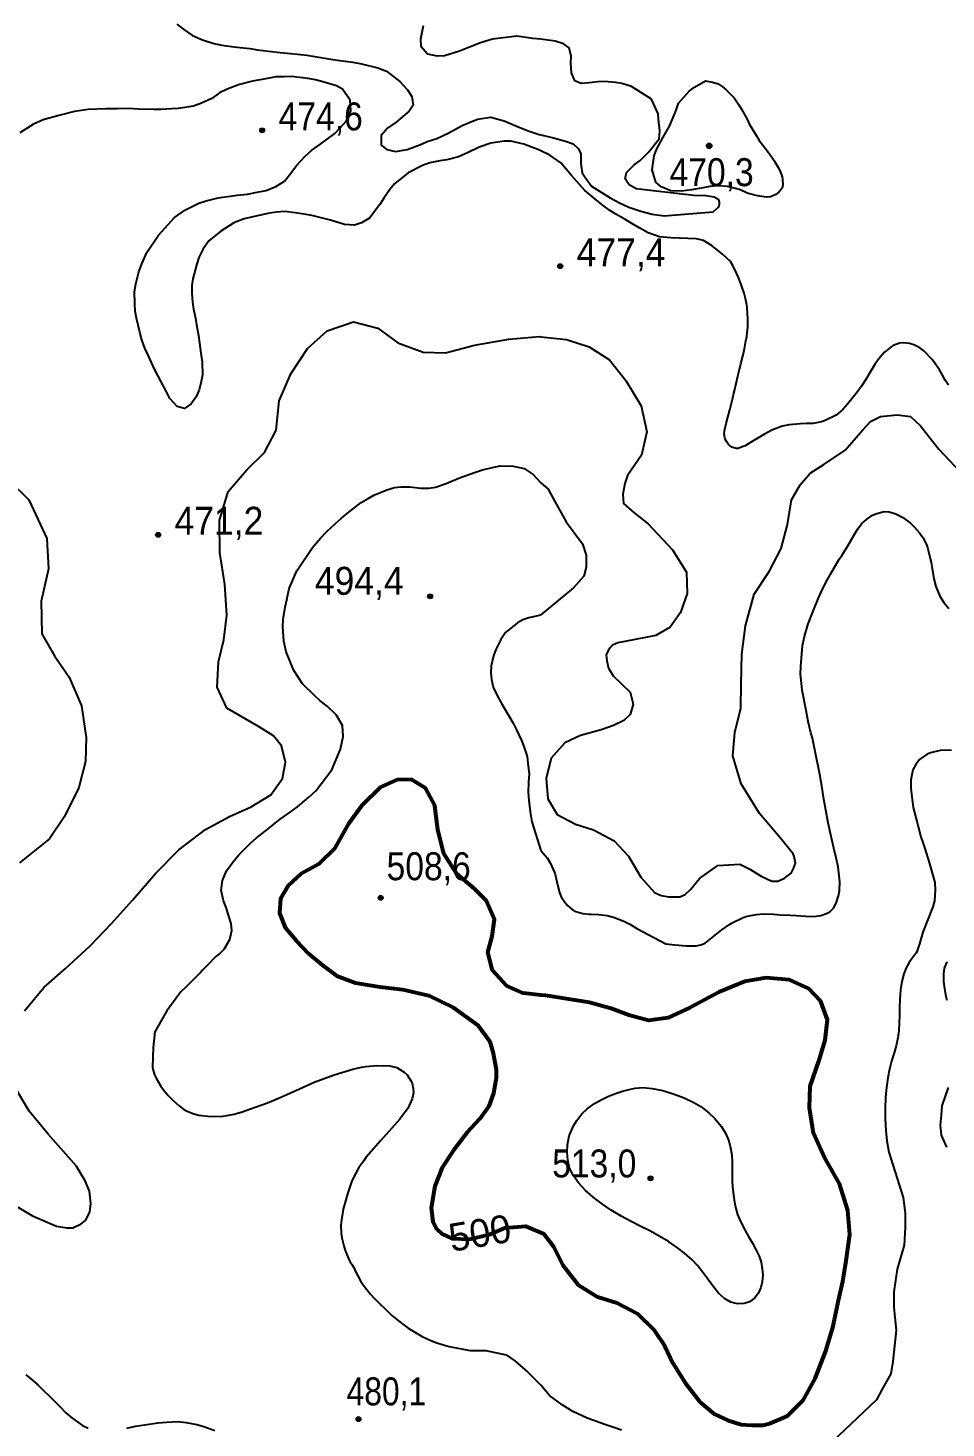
# Model space of a CAD drawing. Header units: metres. Extents: x 547833 to 556102, y 1844799 to 1850994.
# Drawn here: x 553688 to 554246, y 1847711 to 1848563 of the extents above; entities that cross this region are included whole.
import ezdxf
from ezdxf.enums import TextEntityAlignment as Align

# ---------------------------------------------------------------- set-up
doc = ezdxf.new("R2010")
doc.units = ezdxf.units.M
doc.header["$LTSCALE"] = 6.8
for name, color, linetype, lineweight in [('1', 7, 'Continuous', 25), ('2', 7, 'Continuous', 53), ('3', 7, 'Continuous', 25), ('5', 7, 'Continuous', 13)]:
    doc.layers.add(name, color=color, linetype=linetype, lineweight=lineweight)
doc.layers.add('4', color=7, linetype='Continuous')

msp = doc.modelspace()

# ---------------------------------------------------------------- hatches: boundary and pattern name
at = {"layer": '5'}
for points in [[(553831.93, 1848500.45, 1), (553828.93, 1848500.45, 1)], [(554103.88, 1848491.02, 1), (554100.88, 1848491.02, 1)], [(554013.27, 1848417.85, 1), (554010.27, 1848417.85, 1)], [(553768.6, 1848254.53, 1), (553765.6, 1848254.53, 1)], [(553934.11, 1848217.12, 1), (553931.11, 1848217.12, 1)], [(553904.04, 1848033.74, 1), (553901.04, 1848033.74, 1)], [(554068.19, 1847863.21, 1), (554065.19, 1847863.21, 1)], [(553890.52, 1847716.81, 1), (553887.52, 1847716.81, 1)]]:
    msp.add_hatch(color=256, dxfattribs=at).paths.add_polyline_path(points)

# ---------------------------------------------------------------- linework, layer by layer
at = {"layer": '1'}
for points in [[(553838.83, 1848533.02), (553833.74, 1848531.97), (553824.59, 1848530.46), (553816.63, 1848528.29), (553809.04, 1848525.54), (553804.41, 1848523.28), (553799.74, 1848519.9), (553793.44, 1848516.98), (553788.59, 1848515.17), (553779.27, 1848513.8), (553775.18, 1848513.65), (553768.77, 1848513.08), (553764.34, 1848513.21), (553755.15, 1848513.43), (553749.12, 1848513.69), (553742.5, 1848513.58), (553735.4, 1848513.56), (553724.56, 1848513.12), (553716.17, 1848511.85), (553706.65, 1848509.51), (553697.16, 1848506.86), (553691.31, 1848504.14), (553682.9, 1848498.92)], [(554000, 1848488.06), (553999.09, 1848488.5), (553989.52, 1848492.15), (553981.75, 1848493.8), (553977.63, 1848493.96), (553969.56, 1848492.73), (553962.42, 1848490.19), (553955.4, 1848486.7), (553949.82, 1848484.34), (553942.76, 1848482.59), (553938.57, 1848481.95), (553932.4, 1848480.62), (553928.01, 1848479.02), (553919.18, 1848474.7), (553910.95, 1848467.93), (553908.18, 1848464.46), (553904.52, 1848459.15), (553902.1, 1848455.4), (553895.78, 1848447.1), (553890.9, 1848444.18), (553886.64, 1848442.75), (553880.44, 1848443.15), (553872.08, 1848445.84), (553865.42, 1848447.45), (553860.71, 1848448.66), (553856.03, 1848449.55), (553850.41, 1848450.33), (553844.17, 1848451.04), (553839.15, 1848450.79), (553834.96, 1848450.16), (553828.34, 1848448.62), (553819.41, 1848446.66), (553813.21, 1848444.22), (553805.25, 1848439.21), (553798.02, 1848433.34), (553794.46, 1848428.51), (553791.91, 1848423.17), (553790.6, 1848419.39), (553788.34, 1848410.14), (553787.69, 1848406.11), (553787.73, 1848401.54), (553788.05, 1848395.89), (553788.69, 1848391.7), (553789.77, 1848386.3), (553790.41, 1848382.11), (553791.6, 1848375.77), (553793.15, 1848364.89), (553793.92, 1848359.45), (553794.15, 1848351.9), (553793.36, 1848347.7), (553792.19, 1848342.68), (553790.3, 1848338.51), (553787.32, 1848334.07), (553783.21, 1848331.39), (553778.8, 1848332.63), (553774.32, 1848337.33), (553771.92, 1848341.8), (553767.09, 1848351.04), (553764.82, 1848355.68), (553761.27, 1848363.33), (553759.01, 1848367.97), (553757.16, 1848373.13), (553756.01, 1848377.73), (553753.94, 1848386.18), (553753.14, 1848390.51), (553752.95, 1848394.91), (553752.73, 1848402.47), (553753.62, 1848407.15), (553755.48, 1848414.46), (553757.13, 1848419.39), (553760.3, 1848426.22), (553767.31, 1848436.81), (553776.99, 1848447.53), (553783.74, 1848452.09), (553791.8, 1848456.16), (553796.37, 1848457.63), (553803.75, 1848459.41), (553815.25, 1848461.03), (553821.49, 1848461.74), (553828.45, 1848463), (553832.92, 1848463.98), (553838.8, 1848466.38), (553843.96, 1848469.65), (553847.83, 1848474.51), (553851.25, 1848479.16), (553856.47, 1848484.65), (553860.62, 1848488.44), (553866.19, 1848492.23), (553874.63, 1848498.55), (553877.74, 1848501.75), (553881.65, 1848506.29), (553884.27, 1848512.43), (553884.01, 1848518.88), (553879.32, 1848525.45), (553875.61, 1848527.56), (553867.29, 1848529.93), (553862.88, 1848531.17), (553858.2, 1848532.06), (553848.29, 1848533.14), (553843.72, 1848533.1), (553838.83, 1848533.02)], [(554123.58, 1848401.41), (554122.33, 1848405.43), (554121.78, 1848406.76), (554120.12, 1848410.94), (554119.02, 1848413.59), (554116.81, 1848418.2), (554115.44, 1848420.72), (554110.5, 1848425.1), (554104.29, 1848430.28), (554098.85, 1848433.39), (554094.71, 1848434.43), (554079.05, 1848435.03), (554072.19, 1848435.68), (554065.28, 1848438.05), (554060.22, 1848440.95), (554056.33, 1848443.2), (554050.57, 1848446.65), (554045.51, 1848449.55), (554041.93, 1848451.83), (554037.11, 1848455.39), (554032.6, 1848458.98), (554026.66, 1848463.99), (554018.53, 1848473.02), (554015.4, 1848476.93), (554012.14, 1848480.66), (554005.44, 1848485.43), (554000, 1848488.06)], [(554248.06, 1848345.58), (554246.03, 1848348.62), (554244.3, 1848351.6), (554242.44, 1848354.86), (554239.01, 1848359.73), (554237.97, 1848361.1), (554232.9, 1848366.38), (554230.5, 1848368.29), (554226.93, 1848370.07), (554224.27, 1848370.76), (554220.55, 1848371.23), (554218.2, 1848370.96), (554214.39, 1848369.54), (554213.09, 1848368.8), (554208.98, 1848365.65), (554205.57, 1848361.59), (554203.44, 1848358.48), (554200.34, 1848353.46), (554197.59, 1848348.88), (554194.96, 1848344.92), (554192.49, 1848341.36), (554190.05, 1848338.31), (554186.58, 1848333.95), (554183.67, 1848330.74), (554180.87, 1848328.34), (554179.61, 1848327.2), (554172.45, 1848323.81), (554170.73, 1848323.22), (554165.68, 1848322.25), (554161.33, 1848322.16), (554157.87, 1848322.06), (554150.99, 1848321.48), (554146.83, 1848320.51), (554140.46, 1848318.1), (554135.96, 1848315.81), (554130.48, 1848312.51), (554127.61, 1848310.7), (554124.17, 1848308.62), (554122.37, 1848307.92), (554120.08, 1848307.06), (554118.71, 1848306.91), (554116.12, 1848307.9), (554114.16, 1848309.47), (554113.33, 1848310.66), (554112.34, 1848312.34), (554111.91, 1848313.58), (554111.55, 1848315.82), (554111.72, 1848317.82), (554112.71, 1848322.2), (554113.56, 1848325.27), (554114.94, 1848330.59), (554116.79, 1848337.84), (554117.27, 1848339.78), (554117.81, 1848342.02), (554119.86, 1848351.09), (554120.48, 1848353.44), (554121.6, 1848358.43), (554122.96, 1848363.94), (554123.85, 1848367.51), (554124.77, 1848372.48), (554125.27, 1848375.11), (554125.69, 1848379.23), (554125.84, 1848380.53), (554125.92, 1848386), (554125.78, 1848388.96), (554125.43, 1848392.99), (554125.16, 1848395.34), (554124.34, 1848399.01), (554123.58, 1848401.41)], [(553720.79, 1848000), (553725.87, 1848004.65), (553738.83, 1848018.11), (553751.57, 1848032.37), (553765.55, 1848048.65), (553779.8, 1848062.86), (553795.98, 1848075.23), (553810.5, 1848083.28), (553823.67, 1848089.16), (553835.67, 1848096.36), (553842.87, 1848106.38), (553844.67, 1848116.3), (553842.26, 1848126.17), (553837.35, 1848132.32), (553828.25, 1848137.86), (553809.01, 1848149.09), (553803.14, 1848161.8), (553803.92, 1848177.32), (553807.18, 1848190.63), (553808.89, 1848205.56), (553807.74, 1848224.39), (553804.74, 1848243.69), (553804.45, 1848263.3), (553809.72, 1848280.88), (553821.03, 1848294.11), (553831.87, 1848304.63), (553838.9, 1848318.11), (553840.82, 1848336.03), (553847.83, 1848352.39), (553857.95, 1848367.72), (553869.97, 1848378.46), (553885.92, 1848384.13), (553900.86, 1848380.19), (553912.97, 1848371.16), (553928.3, 1848365.59), (553941.97, 1848365.21), (553959.64, 1848369.75), (553980.53, 1848373.58), (553999.1, 1848375.08), (554000, 1848374.98)], [(554000, 1848374.98), (554015.56, 1848373.25), (554029.33, 1848368.92), (554041.79, 1848361.01), (554051.69, 1848348.42), (554061, 1848332.97), (554064.39, 1848317.14), (554061.23, 1848302.9), (554052.74, 1848290.49), (554051.13, 1848285.66), (554049.92, 1848279.21), (554050.32, 1848273.57), (554056.76, 1848267.93), (554065.35, 1848261.24), (554080, 1848245.41), (554088.51, 1848231.76), (554088.98, 1848218.87), (554084.84, 1848207.27), (554078.59, 1848198.26), (554069.92, 1848193.2), (554057.35, 1848190.78), (554046.9, 1848188.93), (554043.5, 1848187.38), (554041.03, 1848184.59), (554039.79, 1848181.5), (554040.1, 1848177.79), (554041.03, 1848173.45), (554043.9, 1848168.67), (554054.21, 1848158.92), (554056.16, 1848151.57), (554054.29, 1848145.26), (554050.46, 1848141.51), (554044.22, 1848138.61), (554036.74, 1848135.92), (554024.1, 1848132.55), (554014.56, 1848127.94), (554006.27, 1848118.79), (554003.22, 1848106.24), (554004.23, 1848093.93), (554009.91, 1848084.39), (554021.03, 1848078.47), (554032.1, 1848075.21), (554044.64, 1848068.47), (554053.22, 1848059.16), (554060.7, 1848046.26), (554069.1, 1848036.96), (554073.13, 1848035.13), (554077.9, 1848034.39), (554080.83, 1848034.39), (554084.5, 1848034.39), (554087.79, 1848035.86), (554091.09, 1848038.79), (554096.52, 1848045.46), (554107.7, 1848053.39), (554120.96, 1848054.33), (554127.01, 1848051.26), (554133.98, 1848046.86), (554140.57, 1848043.93), (554144.24, 1848043.93), (554148.27, 1848045.76), (554152.3, 1848048.7), (554153.77, 1848051.63), (554154.87, 1848054.93), (554154.13, 1848058.96), (554153.39, 1848060.55), (554145.58, 1848070.32), (554133.09, 1848084.98), (554121.83, 1848103.14), (554116.73, 1848120.1), (554118.01, 1848134.21), (554121.57, 1848149.06), (554121.76, 1848163.65), (554122.17, 1848182.01), (554124.44, 1848199.2), (554129.78, 1848218.42), (554138.87, 1848232.26), (554146.24, 1848246.17), (554150.05, 1848260.74), (554152.43, 1848275.75), (554157.73, 1848284.99), (554163.78, 1848292.06), (554172.13, 1848297.2), (554185.11, 1848305.94), (554195.77, 1848318.45), (554200.61, 1848323.35), (554206.66, 1848326.38), (554216.75, 1848327.39), (554224.83, 1848326.38), (554230.88, 1848320.83), (554242.08, 1848306.59), (554254.85, 1848292.95)], [(553804.68, 1848000), (553807.34, 1848002.6), (553810.79, 1848008.36), (553812.06, 1848013.88), (553811.57, 1848018.24), (553809.89, 1848023.26), (553808.43, 1848027.83), (553806.86, 1848031.92), (553805.49, 1848038.4), (553806.24, 1848044.32), (553808.72, 1848050.29), (553812.56, 1848055.46), (553816.15, 1848059.97), (553818.99, 1848062.82), (553823.41, 1848066.95), (553826.7, 1848070.01), (553834.1, 1848075.74), (553837.28, 1848078.32), (553841.33, 1848081.62), (553847.49, 1848085.79), (553851.85, 1848089.13), (553858.77, 1848094.96), (553863.05, 1848098.92), (553872.83, 1848111.56), (553878.04, 1848124.15), (553879.68, 1848131.91), (553879.25, 1848138.5), (553875.36, 1848145), (553870.01, 1848150.4), (553865.71, 1848153.54), (553862.34, 1848156.79), (553854.91, 1848163.84), (553849.72, 1848171.94), (553844.95, 1848183.4), (553843.59, 1848189.88), (553842.91, 1848198.64), (553843.21, 1848202.94), (553844.41, 1848210.5), (553845.47, 1848215.04), (553846.91, 1848221.83), (553851.53, 1848232.62), (553861.13, 1848246.81), (553866.01, 1848252.58), (553869.53, 1848256.29), (553874.96, 1848261.33), (553878.7, 1848264.59), (553882.29, 1848267.69), (553890.56, 1848274.15), (553894.85, 1848276.69), (553898.42, 1848278.67), (553906.28, 1848281.77), (553910.85, 1848283.24), (553914.9, 1848283.7), (553920.27, 1848283.68), (553927, 1848282.86), (553931.88, 1848282.94), (553935.94, 1848283.4), (553942.31, 1848285.7), (553950.44, 1848289.15), (553959.55, 1848292.39), (553965.02, 1848294.27), (553975.2, 1848296.38), (553983.1, 1848296.32), (553989.78, 1848294.82), (553995.26, 1848291.17), (554000, 1848286.22)], [(553676.34, 1848287.67), (553688.43, 1848275.8), (553699.47, 1848252.33), (553700.37, 1848233.78), (553696.05, 1848214.2), (553696.37, 1848194.34), (553703.99, 1848181.01), (553713.03, 1848167.94), (553720.59, 1848150.57), (553723.39, 1848131.2), (553723.02, 1848116.67), (553718.83, 1848100.85), (553710.12, 1848083.31), (553700.97, 1848069.6), (553682.8, 1848055.03)], [(554000, 1848286.22), (554004.46, 1848282.2), (554008.49, 1848274.85), (554015.45, 1848262.35), (554025.34, 1848249.13), (554027.54, 1848242.14), (554027.54, 1848234.79), (554026.07, 1848229.28), (554019.84, 1848222.3), (554000, 1848205.89)], [(554000, 1848062.59), (554000.23, 1848062.41), (554003.79, 1848058.16), (554005.86, 1848054.72), (554008.27, 1848049.24), (554008.8, 1848047.22), (554010.11, 1848041.71), (554011.34, 1848036.99), (554012.33, 1848034.42), (554014.49, 1848031.1), (554016.19, 1848029.21), (554018.96, 1848026.64), (554021.28, 1848025.52), (554025.59, 1848024.22), (554029.29, 1848023.94), (554030.68, 1848023.9), (554035.28, 1848023.63), (554040.31, 1848023.01), (554044.1, 1848021.95), (554050.42, 1848019.59), (554054.52, 1848017.58), (554058.37, 1848015.04), (554075.97, 1848005.76), (554081.42, 1848005.21), (554088.5, 1848004.67), (554094.48, 1848004.67), (554097.21, 1848005.21), (554099.93, 1848006.3), (554110.15, 1848014.26), (554114.73, 1848017.56), (554116.3, 1848018.63), (554123.09, 1848021.78), (554125.57, 1848022.65), (554131.2, 1848023.69), (554135.23, 1848024.05), (554141.41, 1848023.76), (554145.51, 1848023.53), (554151.69, 1848023.23), (554155.59, 1848022.98), (554160.99, 1848022.6), (554162.69, 1848022.5), (554167.43, 1848022.64), (554170.26, 1848023.06), (554173.81, 1848024.15), (554175.87, 1848025.18), (554178.09, 1848027.52), (554179.54, 1848030.46), (554181.01, 1848034.99), (554181.57, 1848037.93), (554181.93, 1848043.53), (554180.91, 1848052.54), (554179.68, 1848058.15), (554178.31, 1848064.05), (554176.23, 1848072.84), (554174.8, 1848079.32), (554172.17, 1848093.71), (554170.85, 1848101.89), (554169.77, 1848108.81), (554166.58, 1848123.83), (554165.19, 1848130.81), (554164.31, 1848134.19), (554162.64, 1848141.04), (554161.3, 1848147.63), (554159.01, 1848159.97), (554158.32, 1848166.05), (554158.01, 1848169.68), (554158.17, 1848174.36), (554159.19, 1848187.28), (554160.46, 1848192.68), (554162.66, 1848200.37), (554165.56, 1848208.04), (554168.68, 1848215.53), (554170.35, 1848219.2), (554173.3, 1848225.58), (554176.09, 1848230.66), (554181.52, 1848239.71), (554183.06, 1848241.87), (554186.75, 1848247.84), (554188.98, 1848251.76), (554192.65, 1848257.93), (554195.34, 1848261.31), (554198.12, 1848263.91), (554201.79, 1848266.51), (554204.36, 1848267.49), (554208.89, 1848268.7), (554211.78, 1848268.53), (554215.99, 1848267.32), (554220.21, 1848265.02), (554224.77, 1848261.57), (554227.22, 1848259.27), (554230.4, 1848255.66), (554232.3, 1848252.9), (554234.58, 1848248.6), (554235.17, 1848246.88), (554235.65, 1848245.25), (554237.41, 1848237.61), (554238.11, 1848234.02), (554239.02, 1848227.77), (554240.25, 1848223.05), (554242.79, 1848217.29), (554245.21, 1848213.4)], [(554245.21, 1848213.4), (554248.12, 1848209.66)], [(554000, 1848205.89), (553999.04, 1848205.4), (553992.57, 1848204.07), (553988.95, 1848202.88), (553985.81, 1848201.09), (553978.48, 1848195.06), (553975.64, 1848190.79), (553972.54, 1848184.75), (553971.23, 1848180.97), (553969.72, 1848174.8), (553969.56, 1848170.68), (553970.01, 1848166.63)], [(553970.01, 1848166.63), (553971.03, 1848161.85), (553973.54, 1848156.45), (553975.73, 1848152.43), (553979.83, 1848145.48), (553983.14, 1848140.01), (553984.98, 1848136.27), (553988.32, 1848129.07), (553989.72, 1848125.12), (553991.6, 1848119.65), (553992.06, 1848115.6), (553992.8, 1848109.05), (553992.4, 1848104.27), (553992.17, 1848097.92), (553992.56, 1848093.07), (553993.51, 1848086.08), (553994.57, 1848079.97), (554000, 1848062.59)], [(554249.83, 1848123.64), (554242.82, 1848123.34), (554237.12, 1848122), (554235.03, 1848121.17), (554230.25, 1848117.85), (554228.01, 1848114.82), (554226.3, 1848111.55), (554225.09, 1848105.56), (554224.98, 1848100.49), (554225.57, 1848095.2), (554226.5, 1848088.76), (554229.03, 1848078.73), (554231.2, 1848070.94), (554232.47, 1848066.72), (554233.5, 1848063.76), (554236.24, 1848055.34), (554239.71, 1848043.13), (554239.94, 1848038.5), (554239.39, 1848031.98), (554238.52, 1848028.22), (554232.33, 1848012.86), (554230.23, 1848005.74), (554228.73, 1848001.02), (554228.16, 1848000)], [(553685.92, 1847964.96), (553697.67, 1847979.31), (553710.76, 1847990.81), (553720.79, 1848000)], [(553804.68, 1848000), (553802.21, 1847998.04), (553801.18, 1847997.07), (553798.02, 1847993.73), (553794.1, 1847989.7), (553792.86, 1847988.36), (553789.92, 1847985.33), (553786.43, 1847981.85), (553784.1, 1847979.59), (553780.96, 1847976.54), (553772.4, 1847965.06), (553765.18, 1847952.35), (553764.11, 1847942.81), (553763.78, 1847930.84), (553764.09, 1847928.98), (553765.02, 1847926.1), (553765.94, 1847924.11), (553767.3, 1847921.78)], [(554228.16, 1848000), (554228.05, 1847999.87), (554225.79, 1847997.02), (554224.03, 1847994.35), (554222.28, 1847991.2), (554220.87, 1847987.49), (554219.67, 1847982.87), (554218.81, 1847977.74), (554218.37, 1847972.1), (554218.16, 1847967.05), (554218.13, 1847961.89), (554218.02, 1847957.7), (554217.68, 1847952.91), (554217.1, 1847948.73), (554216.06, 1847943.86), (554214.85, 1847939.46), (554213.39, 1847934.55), (554212.11, 1847929.61), (554210.98, 1847924.39), (554210.17, 1847918.4), (554209.62, 1847912.55), (554209.38, 1847905.68), (554209.39, 1847899.47), (554209.87, 1847892.34), (554210.55, 1847886.07), (554211.7, 1847879.03), (554220.45, 1847851.59), (554221.7, 1847842.12), (554221.7, 1847833.28), (554221.07, 1847822.55), (554216.67, 1847808.03), (554214.78, 1847794.15), (554214.78, 1847784.68), (554216.04, 1847770.79), (554214.15, 1847751.85), (554212.89, 1847744.28), (554207.86, 1847735.44), (554204.08, 1847728.5), (554176.91, 1847702.68)], [(554246.9, 1847994.8), (554245.43, 1847990.91), (554245, 1847987.63), (554244.92, 1847982.99), (554245.29, 1847979.81), (554246.17, 1847974.77), (554247.04, 1847971.55)], [(553767.3, 1847921.78), (553768.69, 1847919.24), (553770.34, 1847917.04), (553773.23, 1847913.49), (553776.13, 1847910.83), (553778.04, 1847908.96), (553779.92, 1847907.28), (553782.86, 1847905.13), (553784.87, 1847904.06), (553788.83, 1847902.52), (553791.83, 1847901.57), (553797.28, 1847901), (553801.98, 1847900.84), (553806.63, 1847901.07), (553813.47, 1847902.25), (553818.19, 1847903.69), (553823.28, 1847905.37), (553833.6, 1847909.14), (553838.93, 1847911.34), (553841.88, 1847912.58), (553850.87, 1847916.7), (553861.96, 1847921.65), (553874.19, 1847926.24), (553885.65, 1847929.64), (553890.9, 1847930.84), (553893.45, 1847931.13), (553900.25, 1847931.81), (553908.14, 1847931.62), (553909.67, 1847931.29), (553912.45, 1847930.52), (553916.74, 1847927.82), (553918.63, 1847926.14), (553920.59, 1847922.98), (553921.6, 1847921.1), (553922.37, 1847917.8), (553922.45, 1847915.42), (553921.59, 1847911.64), (553920.65, 1847909.34), (553918.98, 1847905.66), (553917, 1847902.94), (553914.15, 1847899.13), (553902.67, 1847886.26), (553893.79, 1847875.98), (553892.24, 1847873.81), (553889.33, 1847869.69), (553887.56, 1847866.8), (553885.37, 1847862.46), (553884.83, 1847861.11), (553882.51, 1847854.37), (553882.08, 1847852.92), (553880.98, 1847848.61), (553879.77, 1847844.39), (553879.53, 1847842.97), (553878.61, 1847837.98), (553878.38, 1847834.76), (553878.44, 1847829.89), (553878.97, 1847826.96), (553880.02, 1847822.2), (553880.94, 1847819.32), (553882.57, 1847815.52), (553883.65, 1847813.05), (553885.24, 1847810.54), (553886.36, 1847808.58), (553887.28, 1847806.59), (553888.58, 1847803.95)], [(553673.33, 1847850.76), (553690.8, 1847840.4), (553705.22, 1847834.17), (553711.62, 1847833.14), (553715.21, 1847833.14), (553720.23, 1847835.45), (553723.1, 1847837.76), (553725.62, 1847842.91), (553726.16, 1847847.89), (553725.44, 1847855.35), (553722.75, 1847861.75), (553717.18, 1847870.81), (553700.28, 1847890.14), (553688.59, 1847904.08), (553679.85, 1847918.99)], [(554247.87, 1847918.39), (554243.93, 1847907.28), (554243.47, 1847901.68), (554243, 1847895.61), (554243.47, 1847889.54), (554246.73, 1847882.07)], [(553888.58, 1847803.95), (553890.36, 1847800.57), (553892.38, 1847797.71), (553896.33, 1847792.79), (553898.29, 1847790.52), (553909.27, 1847779.82), (553913.44, 1847776.51), (553917.69, 1847773.31), (553919.33, 1847772.01), (553924.26, 1847768.98), (553927.77, 1847767.09), (553933.13, 1847764.62), (553936.68, 1847763.23), (553941.34, 1847761.67), (553944.12, 1847760.9), (553957.05, 1847758.44), (553966.53, 1847758.44), (553978.91, 1847755.8), (553984.22, 1847752.16), (553991.98, 1847745.29), (554000, 1847737.36)], [(553686.65, 1847743.78), (553689.5, 1847741.52), (553694.15, 1847737.47), (553697.29, 1847734.44), (553700.99, 1847730.78), (553707.29, 1847724.53), (553711.02, 1847720.67), (553714.66, 1847717.6), (553721.16, 1847712.96), (553724.65, 1847711.27)], [(554048.94, 1847710.03), (554043.74, 1847711.99), (554038.29, 1847713.73), (554027.82, 1847717.48), (554019.4, 1847721.48), (554013, 1847725.48), (554005.25, 1847731.15), (554000, 1847737.36)], [(553748.15, 1847711.37), (553753.3, 1847712.46), (553761.63, 1847713.71), (553767, 1847714.62), (553772.14, 1847715.01), (553779.18, 1847715.32), (553784.23, 1847714.7), (553790.75, 1847713.46), (553794.97, 1847712.25), (553801.62, 1847709.82)]]:
    msp.add_lwpolyline(points, dxfattribs=at)
for points in [[(554104.39, 1848529.77), (554107.79, 1848528.67), (554110.26, 1848527.06), (554112.76, 1848525.06), (554116.45, 1848521.41), (554117.59, 1848520.15), (554120.45, 1848515.91), (554122.13, 1848513.33), (554125.5, 1848507.26), (554126.96, 1848503.95), (554128.45, 1848501.35), (554131.11, 1848497.08), (554132.82, 1848494.3), (554135.74, 1848490.37), (554137.82, 1848487.82), (554140.42, 1848484.15), (554142.19, 1848481.67), (554144.39, 1848477.95), (554145.64, 1848475.71), (554146.82, 1848472.28), (554147.06, 1848471.02), (554147.1, 1848467.25), (554146.73, 1848465.22), (554144.82, 1848462.82), (554142.99, 1848461.43), (554139.77, 1848460.07), (554137.23, 1848459.78), (554132.98, 1848460.49), (554129.93, 1848461.14), (554127.16, 1848461.91), (554125.53, 1848462.32), (554123.78, 1848463.13), (554120.88, 1848464.41), (554113.56, 1848466.26), (554107.67, 1848466.7), (554102.82, 1848466.31), (554098.8, 1848465.54), (554091.53, 1848464.24), (554085.6, 1848463.57), (554078.95, 1848463.76), (554073.16, 1848466.1), (554070, 1848468.9), (554067.73, 1848476.38), (554068.82, 1848484.88), (554070.27, 1848488.83), (554074.48, 1848496.25), (554078.14, 1848502.99), (554080.38, 1848508.29), (554082.24, 1848512.77), (554083.65, 1848517.03), (554090.28, 1848524.33), (554093.39, 1848526.66), (554100.12, 1848530.55)], [(554019.82, 1847895.07), (554021.82, 1847898.46), (554024.95, 1847902.47), (554028.24, 1847905.56), (554032.54, 1847908.61), (554036.64, 1847910.97), (554041.18, 1847913.23), (554045.44, 1847914.88), (554049.58, 1847916.26), (554053.64, 1847917.31), (554057.38, 1847918.11), (554062.24, 1847918.35), (554067.63, 1847917.89), (554074.28, 1847916.52), (554081.17, 1847914.45), (554087.24, 1847912.19), (554093, 1847909.39), (554097.27, 1847906.81), (554102.13, 1847903.1), (554105.85, 1847899.51), (554109.69, 1847894.86), (554112.3, 1847890.68), (554114.34, 1847885.93), (554115.41, 1847881.67), (554116.07, 1847877.29), (554116.3, 1847873.22), (554116.38, 1847869.57), (554116.34, 1847865.92), (554116.4, 1847862.17), (554116.62, 1847857.81), (554117.09, 1847853.25), (554117.78, 1847848.69), (554118.6, 1847844.84), (554119.67, 1847841.22), (554120.78, 1847838.29), (554122.35, 1847834.84), (554124.17, 1847831.52), (554126.36, 1847827.8), (554128.73, 1847823.87), (554130.83, 1847820), (554132.7, 1847815.95), (554133.91, 1847812.27), (554134.68, 1847808.23), (554134.92, 1847804.48), (554134.56, 1847800.34), (554133.78, 1847796.74), (554132.16, 1847793.12), (554130.07, 1847790.44), (554126.98, 1847788.19), (554123.62, 1847787.07), (554119.55, 1847786.87), (554115.62, 1847788), (554111.69, 1847790.07), (554108.09, 1847793.42), (554104.92, 1847797.14), (554101.57, 1847801.79), (554098.8, 1847805.74), (554095.17, 1847810.19), (554091.94, 1847813.6), (554087.41, 1847817.65), (554083.12, 1847820.94), (554077.56, 1847824.78), (554072.41, 1847827.85), (554066.29, 1847831.18), (554060.77, 1847833.91), (554054.42, 1847837.14), (554048.91, 1847840.1), (554042.73, 1847843.85), (554037.5, 1847847.43), (554031.76, 1847851.81), (554027.19, 1847855.89), (554022.78, 1847860.39), (554019.74, 1847864.79), (554017.44, 1847869.33), (554016.33, 1847874.34), (554016.03, 1847879.13), (554016.26, 1847883.58), (554017.21, 1847889.13)]]:
    msp.add_lwpolyline(points, close=True, dxfattribs=at)
at = {"layer": '2'}
for points in [[(553967.97, 1848000), (553967.8, 1848000.66), (553970.27, 1848010.56), (553971.69, 1848020.68), (553966.68, 1848032.22), (553959.59, 1848039.31), (553948.89, 1848048.43), (553940.86, 1848060.74), (553937.27, 1848075.22), (553935.47, 1848089.83), (553929.74, 1848100.47), (553921.15, 1848105.75), (553912.45, 1848105.57), (553902.5, 1848101), (553891.14, 1848089.99), (553882.94, 1848078.7), (553874.64, 1848063.88), (553864.65, 1848054.32), (553853.99, 1848048.46), (553846.26, 1848041.35), (553841.51, 1848033.34), (553840.93, 1848024.47), (553844.46, 1848015.81), (553851.36, 1848007.71), (553858.64, 1848000)], [(553858.64, 1848000), (553866.83, 1847992.95), (553875.83, 1847986.34), (553887.18, 1847982.1), (553901.94, 1847979.63), (553916.07, 1847978.11), (553931.92, 1847974.3), (553946.45, 1847967.38), (553961.63, 1847956.38), (553968.92, 1847946.35), (553970.82, 1847940.08), (553972.72, 1847929.42), (553972.72, 1847924.41), (553971.13, 1847915), (553968.28, 1847907.17), (553962.56, 1847899.11), (553955.11, 1847891.08), (553946.99, 1847880.58), (553939.89, 1847869.89), (553935.44, 1847858.47), (553933.31, 1847845.22), (553934.27, 1847836.66), (553936.49, 1847832.43), (553939.74, 1847829.55), (553945.73, 1847826.67), (553956.57, 1847826.3), (553968.45, 1847829.02), (553978.02, 1847833.12), (553990.74, 1847834.19), (554000, 1847830.27)], [(554000, 1847974.6), (553989.2, 1847975.8), (553978.99, 1847980.21), (553970.61, 1847989.64), (553967.97, 1848000)], [(554000, 1847830.27), (554001.52, 1847829.63), (554007.57, 1847821.82), (554013.39, 1847810.42), (554022.7, 1847798.48), (554034.43, 1847791.23), (554046.24, 1847787.48), (554058.53, 1847781.03), (554068.66, 1847770.98), (554075.36, 1847761.18), (554080.33, 1847750.85), (554087.73, 1847738.84), (554096.65, 1847727.26), (554105.57, 1847719.89), (554113.45, 1847716.21), (554121.84, 1847713.58), (554128.14, 1847713.05), (554134.96, 1847713.05), (554139.16, 1847714.1), (554149.96, 1847718.72), (554159.61, 1847728.24), (554166.94, 1847741.45), (554173.07, 1847757.69), (554177.85, 1847773.31), (554181.03, 1847788.96), (554183.78, 1847800.57), (554185.66, 1847813.03), (554188.04, 1847829.01), (554186.74, 1847843.68), (554181.75, 1847859.9), (554172.53, 1847875.93), (554165.83, 1847890.58), (554163.32, 1847906.05), (554163.8, 1847919.16), (554169.09, 1847934.45), (554172.95, 1847947.26), (554174.42, 1847959.49), (554170.39, 1847970.71), (554162.82, 1847978.65), (554151.26, 1847983.98), (554137.01, 1847985.05), (554123.99, 1847982.91), (554108.24, 1847976.47), (554090.72, 1847967.12), (554077.23, 1847960.81), (554065.74, 1847959.15), (554053.5, 1847962.47), (554042.65, 1847966.47), (554029.57, 1847970.08), (554016.8, 1847972.13), (554002.73, 1847974.3), (554000, 1847974.6)]]:
    msp.add_lwpolyline(points, dxfattribs=at)
at = {"layer": '3'}
for points in [[(553778.51, 1848565), (553782.8, 1848561.86), (553788.1, 1848558.21), (553794.08, 1848555.43), (553801.1, 1848553.23), (553805.94, 1848552.2), (553813.13, 1848551.29), (553823.01, 1848550.2), (553827.51, 1848549.45), (553834.21, 1848548.64), (553841.4, 1848547.72)], [(554000, 1848555.9), (553995.05, 1848556.32), (553985.27, 1848557.71), (553970.48, 1848555.94), (553963.18, 1848553.77), (553956.48, 1848551), (553950.57, 1848548.64), (553941.44, 1848545.83), (553937.05, 1848545.65), (553930.93, 1848546.85), (553927.12, 1848551.3), (553927.04, 1848556.17), (553928.65, 1848564.22)], [(554000, 1848497.78), (554007.72, 1848495.88), (554014.88, 1848493.85), (554019.62, 1848492.34), (554022.62, 1848489.49), (554024.34, 1848486.39), (554024.34, 1848480.2), (554025.03, 1848474.7), (554026.75, 1848472.29), (554030.87, 1848466.44), (554042.08, 1848459.46), (554048.27, 1848456.23), (554053.43, 1848453.82), (554060.79, 1848451.35), (554067.61, 1848449.6), (554074.97, 1848448.55), (554104.78, 1848450.96), (554108.22, 1848454.06), (554108.57, 1848455.44), (554108.57, 1848456.81), (554108.22, 1848458.19), (554105.47, 1848459.91), (554100.32, 1848460.6), (554093.1, 1848460.94), (554064.82, 1848464.18), (554058, 1848464.89), (554053.78, 1848467.4), (554051.18, 1848470.89), (554052.14, 1848474.93), (554056.65, 1848479.54), (554060.45, 1848482.17), (554065.69, 1848487.33), (554071.9, 1848495.31), (554072.42, 1848500.24), (554071.64, 1848507.23), (554071.38, 1848510.6), (554067.24, 1848519.47), (554055.2, 1848527.08), (554049.32, 1848528.93), (554045.31, 1848529.58), (554038.64, 1848530.08), (554034.57, 1848529.94), (554029.28, 1848529.34), (554024.44, 1848528.95), (554020.64, 1848530.56), (554018.52, 1848535.36), (554018.3, 1848541.48), (554018.46, 1848545.59), (554017.11, 1848550.63), (554013.68, 1848553.08), (554008.77, 1848554.73), (554001.41, 1848555.78), (554000, 1848555.9)], [(553841.4, 1848547.72), (553847.76, 1848547.18), (553851.91, 1848546.71), (553857.65, 1848546.1), (553864.87, 1848544.87), (553873.51, 1848543.65), (553877.7, 1848542.86), (553885.51, 1848542.01), (553890.83, 1848540.88), (553900.86, 1848538.56), (553905.97, 1848536.46), (553914.25, 1848530.16), (553918.92, 1848525.02), (553921.42, 1848521.05), (553922.33, 1848515.8), (553919.92, 1848512.06), (553911.85, 1848505.48), (553906.6, 1848501.73), (553902.85, 1848497.37), (553902.9, 1848491.39), (553906.18, 1848488.78), (553911.51, 1848487.65), (553918.62, 1848488.77), (553926.32, 1848491.69), (553930.81, 1848493.77), (553936.75, 1848495.55), (553943.62, 1848498.84), (553952.07, 1848503.42), (553955.98, 1848505.13), (553961.4, 1848507.32), (553969.62, 1848508.4), (553977.57, 1848506.31), (553986.18, 1848502.57), (553992.93, 1848500.03), (553998.98, 1848498.03), (554000, 1848497.78)]]:
    msp.add_lwpolyline(points, dxfattribs=at)
at = {"layer": '5'}
for centre in [(553830.43, 1848500.45), (554011.77, 1848417.85), (553767.1, 1848254.53), (553932.61, 1848217.12), (553902.54, 1848033.74), (554066.69, 1847863.21), (553889.02, 1847716.81)]:
    msp.add_circle(centre, 1.5, dxfattribs=at)
at = {"layer": '5', "lineweight": 25}
msp.add_circle((554102.38, 1848491.02), 1.5, dxfattribs=at)

# ---------------------------------------------------------------- texts
at = {"layer": '4'}
msp.add_text('500', height=17, rotation=9.705, dxfattribs=at).set_placement((553964.29, 1847821.62), align=Align.CENTER)
at = {"layer": '5'}
for s, width, p in [('474,6', 0.9, (553840.43, 1848500.46)), ('470,3', 0.9, (554078.26, 1848466.54)), ('477,4', 0.95, (554021.77, 1848417.85)), ('471,2', 0.95, (553777.1, 1848254.54)), ('494,4', 0.95, (553862.46, 1848218.04)), ('508,6', 0.9, (553906.11, 1848044.48)), ('513,0', 0.9, (554006.87, 1847863.74)), ('480,1', 0.85, (553881.8, 1847725.16))]:
    msp.add_text(s, height=17, dxfattribs=dict(at, width=width)).set_placement(p)

doc.saveas('drawing.dxf')
